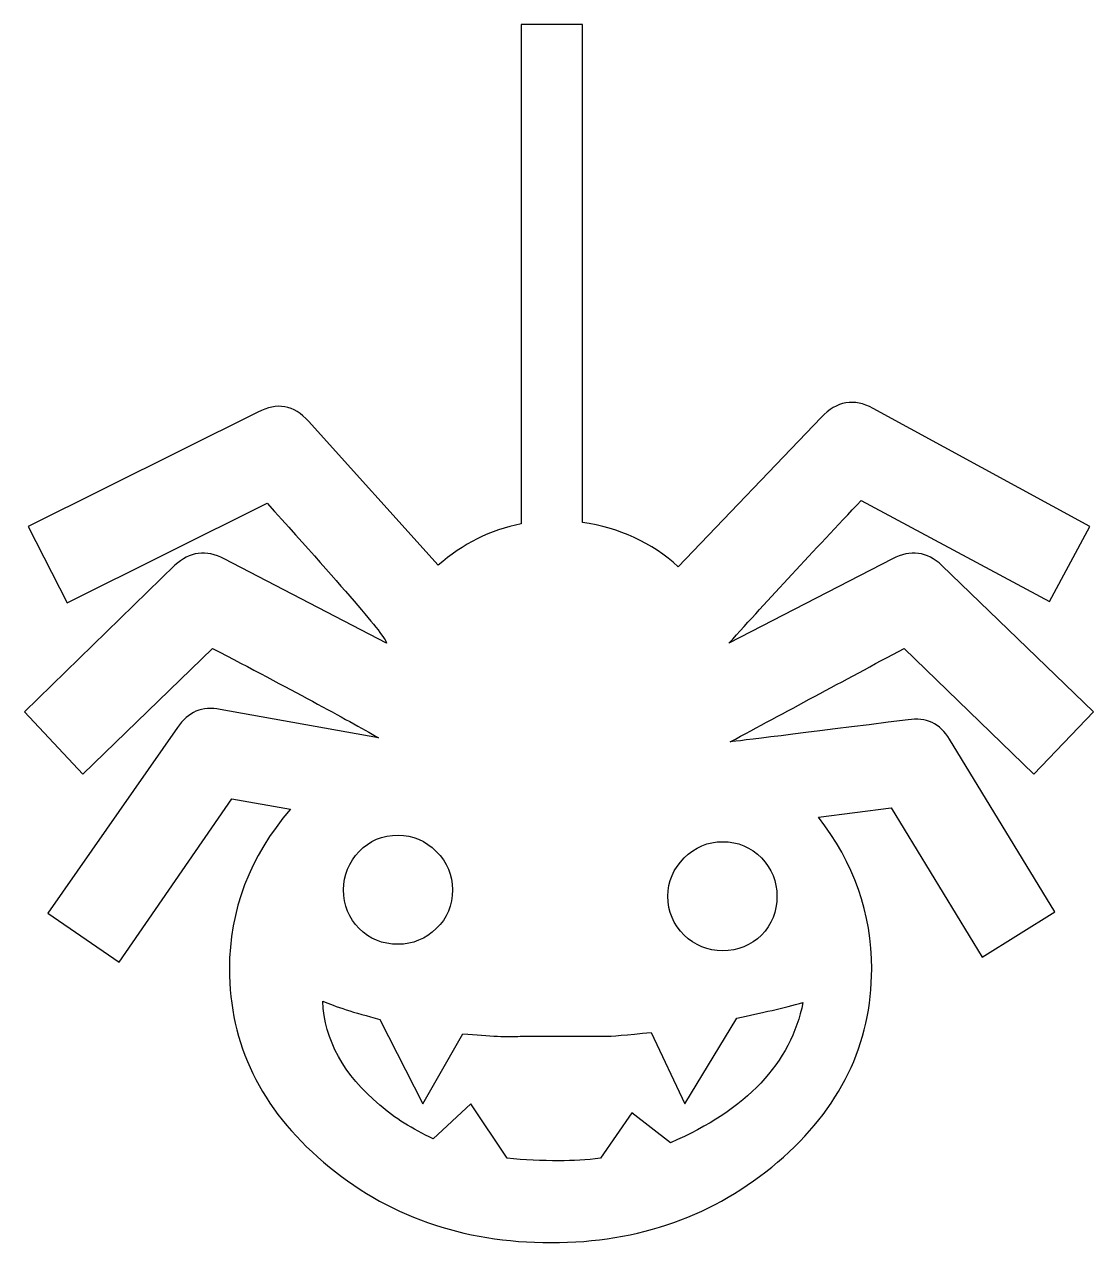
# Model space of a CAD drawing. Header units: centimetres. Extents: x -9.2 to 9.2, y -10.5 to 10.4.
import ezdxf

# ---------------------------------------------------------------- set-up
doc = ezdxf.new("R2010")
doc.units = ezdxf.units.CM
doc.header["$MEASUREMENT"] = 0
doc.layers.add('Layer 1', color=7, linetype='Continuous')

msp = doc.modelspace()

# ---------------------------------------------------------------- linework, layer by layer
at = {"layer": 'Layer 1'}
for points, knots in [([(6.71089, -1.84587), (6.71089, -1.84587), (8.51678, -4.81243), (8.51678, -4.81243), (8.51678, -4.81243), (8.51678, -4.81243), (7.26813, -5.59123), (7.26813, -5.59123), (7.26813, -5.59123), (7.26813, -5.59123), (5.70817, -3.02856), (5.70817, -3.02856), (5.70817, -3.02856), (5.70817, -3.02856), (4.45844, -3.18382), (4.45844, -3.18382), (4.45844, -3.18382), (5.06838, -3.97262), (5.37289, -4.84236), (5.37289, -5.79322), (5.37289, -5.79322), (5.37289, -7.0869), (4.8338, -8.19384), (3.7565, -9.11506), (3.7565, -9.11506), (2.67835, -10.0361), (1.38163, -10.49865), (-0.13409, -10.49865), (-0.13409, -10.49865), (-1.66529, -10.49865), (-2.96958, -10.03611), (-4.04691, -9.11506), (-4.04691, -9.11506), (-5.12506, -8.19381), (-5.66309, -7.08687), (-5.66309, -5.79322), (-5.66309, -5.79322), (-5.66309, -4.78206), (-5.31373, -3.86925), (-4.6156, -3.04973), (-4.6156, -3.04973), (-4.6156, -3.04973), (-5.61914, -2.87167), (-5.61914, -2.87167), (-5.61914, -2.87167), (-5.61914, -2.87167), (-7.55827, -5.68108), (-7.55827, -5.68108), (-7.55827, -5.68108), (-7.55827, -5.68108), (-8.78488, -4.83441), (-8.78488, -4.83441), (-8.78488, -4.83441), (-8.78488, -4.83441), (-6.55473, -1.64502), (-6.55473, -1.64502), (-6.55473, -1.64502), (-6.37667, -1.37763), (-6.13156, -1.27526), (-5.81914, -1.33363), (-5.81914, -1.33363), (-5.81914, -1.33363), (-3.09954, -1.82493), (-3.09954, -1.82493), (-3.09954, -1.82493), (-3.66469, -1.49841), (-4.61555, -0.98588), (-5.95352, -0.28508), (-5.95352, -0.28508), (-5.95352, -0.28508), (-8.1834, -2.44819), (-8.1834, -2.44819), (-8.1834, -2.44819), (-8.1834, -2.44819), (-9.18612, -1.37763), (-9.18612, -1.37763), (-9.18612, -1.37763), (-9.18612, -1.37763), (-6.59958, 1.14163), (-6.59958, 1.14163), (-6.59958, 1.14163), (-6.34685, 1.37917), (-6.06457, 1.4155), (-5.75238, 1.25294), (-5.75238, 1.25294), (-5.75238, 1.25294), (-2.96574, -0.19602), (-2.96574, -0.19602), (-2.96574, -0.19602), (-2.93589, -0.13659), (-3.61963, 0.66478), (-5.01674, 2.21224), (-5.01674, 2.21224), (-5.01674, 2.21224), (-8.45077, 0.49539), (-8.45077, 0.49539), (-8.45077, 0.49539), (-8.45077, 0.49539), (-9.12013, 1.81017), (-9.12013, 1.81017), (-9.12013, 1.81017), (-9.12013, 1.81017), (-5.17286, 3.77219), (-5.17286, 3.77219), (-5.17286, 3.77219), (-4.84631, 3.95025), (-4.55641, 3.89866), (-4.30341, 3.6172), (-4.30341, 3.6172), (-4.30341, 3.6172), (-2.07408, 1.14165), (-2.07408, 1.14165), (-2.07408, 1.14165), (-1.65768, 1.51246), (-1.18159, 1.75075), (-0.64737, 1.85502), (-0.64737, 1.85502), (-0.64737, 1.85502), (-0.64738, 10.43876), (-0.64738, 10.43876), (-0.64738, 10.43876), (-0.64738, 10.43876), (0.40116, 10.43876), (0.40116, 10.43876), (0.40116, 10.43876), (0.40116, 10.43876), (0.40116, 1.87616), (0.40116, 1.87616), (0.40116, 1.87616), (1.03986, 1.78819), (1.58959, 1.53522), (2.05023, 1.11771), (2.05023, 1.11771), (2.05023, 1.11771), (4.5035, 3.68314), (4.5035, 3.68314), (4.5035, 3.68314), (4.7706, 3.96463), (5.06839, 4.01731), (5.39599, 3.83813), (5.39599, 3.83813), (5.39599, 3.83813), (9.11907, 1.81018), (9.11907, 1.81018), (9.11907, 1.81018), (9.11907, 1.81018), (8.42774, 0.51732), (8.42774, 0.51732), (8.42774, 0.51732), (8.42774, 0.51732), (5.19403, 2.2564), (5.19403, 2.2564), (5.19403, 2.2564), (4.36178, 1.37915), (3.60423, 0.56127), (2.92073, -0.19608), (2.92073, -0.19608), (2.92073, -0.19608), (5.72928, 1.25288), (5.72928, 1.25288), (5.72928, 1.25288), (6.04149, 1.41547), (6.32375, 1.37911), (6.57759, 1.14157), (6.57759, 1.14157), (6.57759, 1.14157), (9.18612, -1.37769), (9.18612, -1.37769), (9.18612, -1.37769), (9.18612, -1.37769), (8.15954, -2.44825), (8.15954, -2.44825), (8.15954, -2.44825), (8.15954, -2.44825), (5.93127, -0.28515), (5.93127, -0.28515), (5.93127, -0.28515), (4.87511, -0.85112), (3.87916, -1.3864), (2.94272, -1.89207), (2.94272, -1.89207), (3.09118, -1.87773), (4.1099, -1.75041), (5.99726, -1.51287), (5.99726, -1.51287), (6.30941, -1.46772), (6.54688, -1.57874), (6.71089, -1.84587)], [0, 0, 0, 0, 0.02083333, 0.02083333, 0.02083333, 0.02083333, 0.04166667, 0.04166667, 0.04166667, 0.04166667, 0.0625, 0.0625, 0.0625, 0.0625, 0.08333333, 0.08333333, 0.08333333, 0.08333333, 0.10416667, 0.10416667, 0.10416667, 0.10416667, 0.125, 0.125, 0.125, 0.125, 0.14583333, 0.14583333, 0.14583333, 0.14583333, 0.16666667, 0.16666667, 0.16666667, 0.16666667, 0.1875, 0.1875, 0.1875, 0.1875, 0.20833333, 0.20833333, 0.20833333, 0.20833333, 0.22916667, 0.22916667, 0.22916667, 0.22916667, 0.25, 0.25, 0.25, 0.25, 0.27083333, 0.27083333, 0.27083333, 0.27083333, 0.29166667, 0.29166667, 0.29166667, 0.29166667, 0.3125, 0.3125, 0.3125, 0.3125, 0.33333333, 0.33333333, 0.33333333, 0.33333333, 0.35416667, 0.35416667, 0.35416667, 0.35416667, 0.375, 0.375, 0.375, 0.375, 0.39583333, 0.39583333, 0.39583333, 0.39583333, 0.41666667, 0.41666667, 0.41666667, 0.41666667, 0.4375, 0.4375, 0.4375, 0.4375, 0.45833333, 0.45833333, 0.45833333, 0.45833333, 0.47916667, 0.47916667, 0.47916667, 0.47916667, 0.5, 0.5, 0.5, 0.5, 0.52083333, 0.52083333, 0.52083333, 0.52083333, 0.54166667, 0.54166667, 0.54166667, 0.54166667, 0.5625, 0.5625, 0.5625, 0.5625, 0.58333333, 0.58333333, 0.58333333, 0.58333333, 0.60416667, 0.60416667, 0.60416667, 0.60416667, 0.625, 0.625, 0.625, 0.625, 0.64583333, 0.64583333, 0.64583333, 0.64583333, 0.66666667, 0.66666667, 0.66666667, 0.66666667, 0.6875, 0.6875, 0.6875, 0.6875, 0.70833333, 0.70833333, 0.70833333, 0.70833333, 0.72916667, 0.72916667, 0.72916667, 0.72916667, 0.75, 0.75, 0.75, 0.75, 0.77083333, 0.77083333, 0.77083333, 0.77083333, 0.79166667, 0.79166667, 0.79166667, 0.79166667, 0.8125, 0.8125, 0.8125, 0.8125, 0.83333333, 0.83333333, 0.83333333, 0.83333333, 0.85416667, 0.85416667, 0.85416667, 0.85416667, 0.875, 0.875, 0.875, 0.875, 0.89583333, 0.89583333, 0.89583333, 0.89583333, 0.91666667, 0.91666667, 0.91666667, 0.91666667, 0.9375, 0.9375, 0.9375, 0.9375, 0.95833333, 0.95833333, 0.95833333, 0.95833333, 1, 1, 1, 1]), ([(-3.43397, -3.77555), (-3.61209, -3.96121), (-3.70112, -4.18052), (-3.70112, -4.43431), (-3.70112, -4.43431), (-3.70112, -4.70064), (-3.61209, -4.92374), (-3.43397, -5.1018), (-3.43397, -5.1018), (-3.25569, -5.27986), (-3.03281, -5.3708), (-2.76463, -5.3708), (-2.76463, -5.3708), (-2.51275, -5.3708), (-2.29341, -5.27984), (-2.10775, -5.1018), (-2.10775, -5.1018), (-1.92103, -4.92374), (-1.82901, -4.70064), (-1.82901, -4.43431), (-1.82901, -4.43431), (-1.82901, -4.18055), (-1.92101, -3.96124), (-2.10775, -3.77555), (-2.10775, -3.77555), (-2.29341, -3.5896), (-2.51275, -3.49676), (-2.76463, -3.49676), (-2.76463, -3.49676), (-3.0325, -3.49676), (-3.25594, -3.58958), (-3.43397, -3.77555), (-3.43397, -3.77555), (-3.43397, -3.77555), (-3.43397, -3.77555), (-3.43397, -3.77555)], [0, 0, 0, 0, 0.1, 0.1, 0.1, 0.1, 0.2, 0.2, 0.2, 0.2, 0.3, 0.3, 0.3, 0.3, 0.4, 0.4, 0.4, 0.4, 0.5, 0.5, 0.5, 0.5, 0.6, 0.6, 0.6, 0.6, 0.7, 0.7, 0.7, 0.7, 0.8, 0.8, 0.8, 0.8, 1, 1, 1, 1]), ([(2.15064, -3.88572), (1.96607, -4.07334), (1.8719, -4.29151), (1.8719, -4.54453), (1.8719, -4.54453), (1.87214, -4.81242), (1.9658, -5.03367), (2.15064, -5.21472), (2.15064, -5.21472), (2.33744, -5.39194), (2.55561, -5.48097), (2.80863, -5.48097), (2.80863, -5.48097), (3.07681, -5.48097), (3.29993, -5.39194), (3.478, -5.21472), (3.478, -5.21472), (3.65715, -5.03369), (3.74507, -4.81242), (3.74507, -4.54453), (3.74507, -4.54453), (3.74507, -4.29151), (3.65686, -4.07333), (3.478, -3.88572), (3.478, -3.88572), (3.29994, -3.70088), (3.07681, -3.60804), (2.80863, -3.60804), (2.80863, -3.60804), (2.5559, -3.60804), (2.33741, -3.70089), (2.15064, -3.88572), (2.15064, -3.88572), (2.15064, -3.88572), (2.15064, -3.88572), (2.15064, -3.88572)], [0, 0, 0, 0, 0.1, 0.1, 0.1, 0.1, 0.2, 0.2, 0.2, 0.2, 0.3, 0.3, 0.3, 0.3, 0.4, 0.4, 0.4, 0.4, 0.5, 0.5, 0.5, 0.5, 0.6, 0.6, 0.6, 0.6, 0.7, 0.7, 0.7, 0.7, 0.8, 0.8, 0.8, 0.8, 1, 1, 1, 1]), ([(4.19137, -6.37352), (3.86479, -6.46144), (3.48448, -6.55158), (3.05453, -6.63948), (3.05453, -6.63948), (3.05453, -6.63948), (2.1623, -8.11154), (2.1623, -8.11154), (2.1623, -8.11154), (2.1623, -8.11154), (1.58278, -6.88567), (1.58278, -6.88567), (1.58278, -6.88567), (1.16641, -6.92962), (0.89904, -6.95166), (0.77932, -6.95166), (0.77932, -6.95166), (0.77932, -6.95166), (-0.66823, -6.95166), (-0.66823, -6.95166), (-0.66823, -6.95166), (-0.86286, -6.96714), (-1.18943, -6.95166), (-1.65005, -6.90763), (-1.65005, -6.90763), (-1.65005, -6.90763), (-2.34114, -8.11151), (-2.34114, -8.11151), (-2.34114, -8.11151), (-2.34114, -8.11151), (-3.07755, -6.66255), (-3.07755, -6.66255), (-3.07755, -6.66255), (-3.52303, -6.54391), (-3.85066, -6.43943), (-4.05831, -6.35039), (-4.05831, -6.35039), (-4.02952, -7.0187), (-3.7011, -7.61341), (-3.07755, -8.13432), (-3.07755, -8.13432), (-2.82482, -8.35662), (-2.52031, -8.54993), (-2.1631, -8.71278), (-2.1631, -8.71278), (-2.1631, -8.71278), (-1.51675, -8.11154), (-1.51675, -8.11154), (-1.51675, -8.11154), (-1.51675, -8.11154), (-0.89247, -9.04795), (-0.89247, -9.04795), (-0.89247, -9.04795), (-0.59468, -9.07756), (-0.29777, -9.09198), (0.00002, -9.09198), (0.00002, -9.09198), (0.23645, -9.09198), (0.47481, -9.07756), (0.71342, -9.04795), (0.71342, -9.04795), (0.71342, -9.04795), (1.24867, -8.26841), (1.24867, -8.26841), (1.24867, -8.26841), (1.24867, -8.26841), (1.91722, -8.7817), (1.91722, -8.7817), (1.91722, -8.7817), (3.22527, -8.21576), (3.98261, -7.41341), (4.19137, -6.37352), (4.19137, -6.37352), (4.19137, -6.37352), (4.19137, -6.37352), (4.19137, -6.37352)], [0, 0, 0, 0, 0.05, 0.05, 0.05, 0.05, 0.1, 0.1, 0.1, 0.1, 0.15, 0.15, 0.15, 0.15, 0.2, 0.2, 0.2, 0.2, 0.25, 0.25, 0.25, 0.25, 0.3, 0.3, 0.3, 0.3, 0.35, 0.35, 0.35, 0.35, 0.4, 0.4, 0.4, 0.4, 0.45, 0.45, 0.45, 0.45, 0.5, 0.5, 0.5, 0.5, 0.55, 0.55, 0.55, 0.55, 0.6, 0.6, 0.6, 0.6, 0.65, 0.65, 0.65, 0.65, 0.7, 0.7, 0.7, 0.7, 0.75, 0.75, 0.75, 0.75, 0.8, 0.8, 0.8, 0.8, 0.85, 0.85, 0.85, 0.85, 0.9, 0.9, 0.9, 0.9, 1, 1, 1, 1])]:
    msp.add_open_spline(points, degree=3, knots=knots, dxfattribs=at)

doc.saveas('drawing.dxf')
